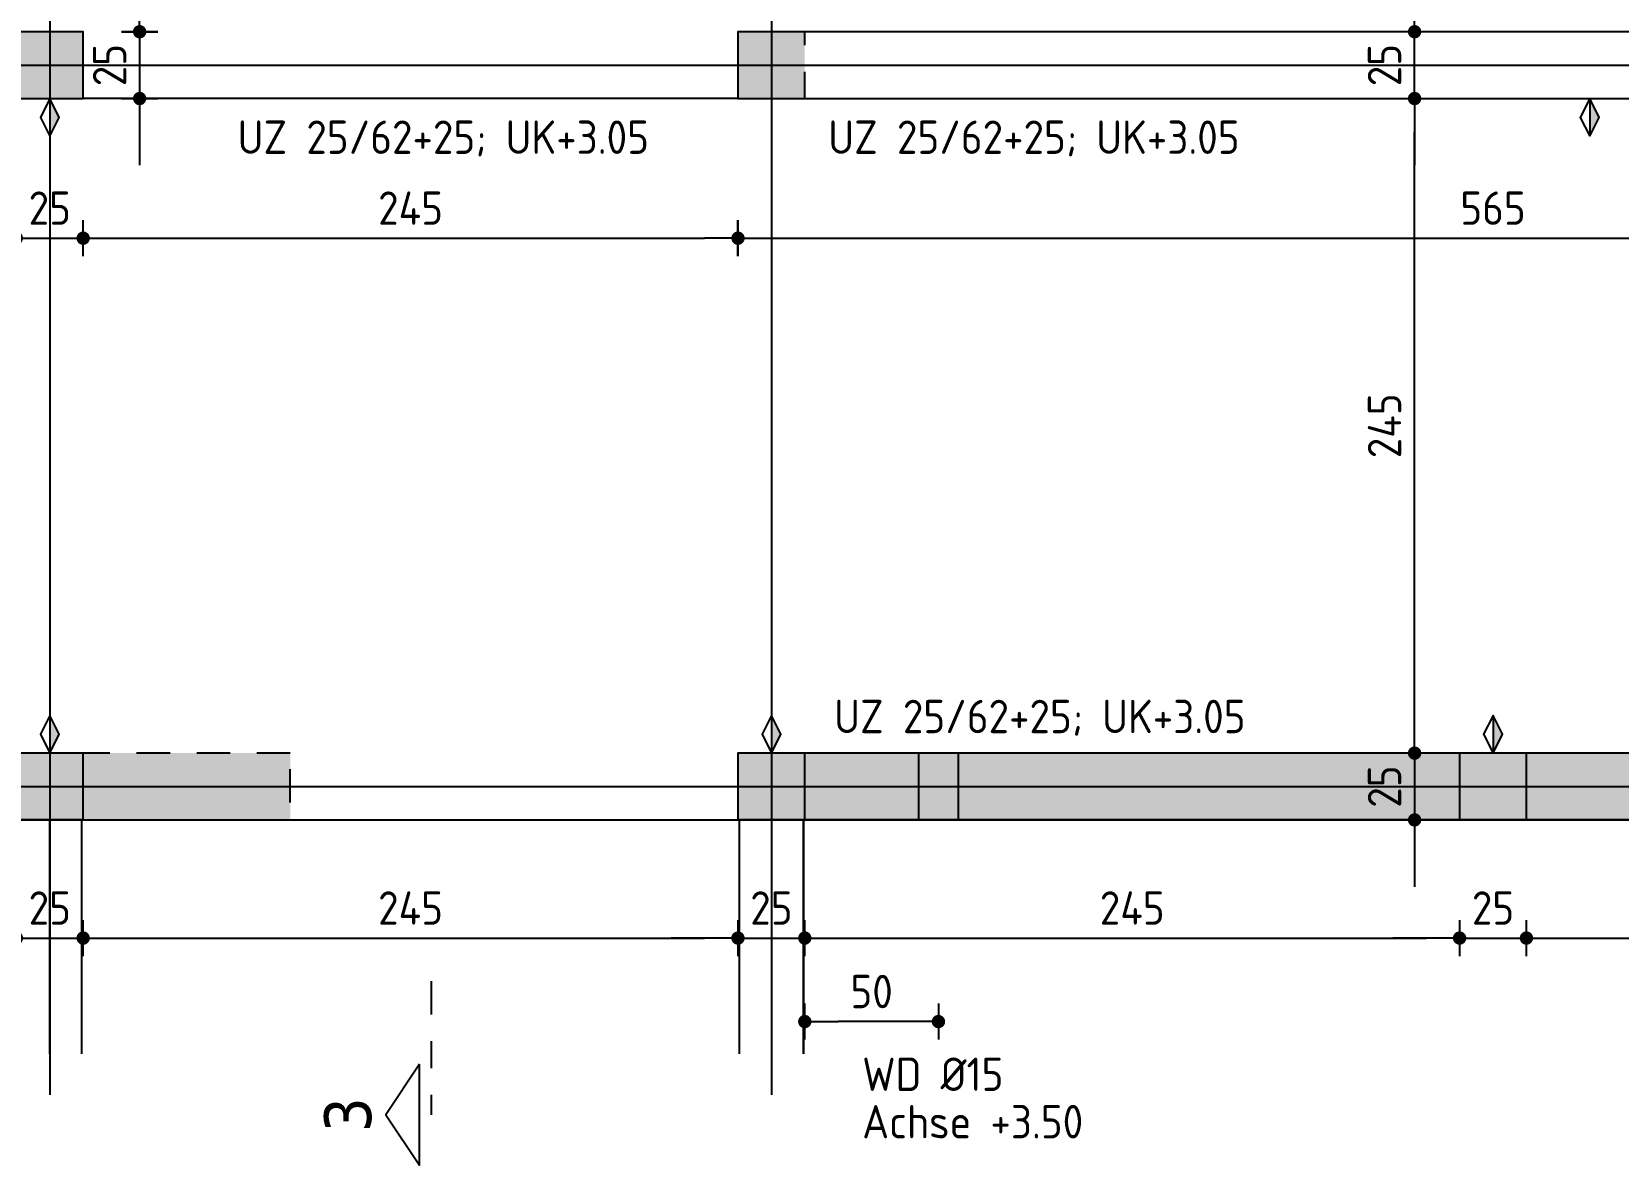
# Model space of a CAD drawing. Extents: x 399 to 532, y -4 to 185.
# Drawn here: x 429.82 to 435.76, y 164.04 to 168.28 of the extents above; entities that cross this region are included whole.
import ezdxf
from ezdxf.enums import TextEntityAlignment as Align

# ---------------------------------------------------------------- set-up
doc = ezdxf.new("R2010")
doc.units = 0
doc.header["$LTSCALE"] = 0.5
doc.header["$MEASUREMENT"] = 0
doc.header["$PDMODE"] = 2
for name, pattern in [('AUSGEZOGEN', [1000.01, 1000, 0.01]), ('DASHDOTSMALL', [1.05, 0.5, -0.25, 0.05, -0.25]), ('HIDDEN', [0.375, 0.25, -0.125]), ('STRICHPUNKT2', [0.55, 0.25, -0.125, 0.05, -0.125])]:
    doc.linetypes.add(name, pattern=pattern)
doc.layers.get('0').update_dxf_attribs({"linetype": 'CONTINUOUS'})
doc.layers.get('Defpoints').update_dxf_attribs({"linetype": 'CONTINUOUS'})
for name, color, linetype in [('0_H10', 13, 'CONTINUOUS'), ('ACHSEN', 7, 'CONTINUOUS'), ('BETON', 7, 'CONTINUOUS'), ('Decke', 7, 'CONTINUOUS'), ('Decke Lignatur', 21, 'CONTINUOUS'), ('DRUEBER', 7, 'CONTINUOUS'), ('HOLZ-ANS', 21, 'CONTINUOUS'), ('MASSE', 7, 'CONTINUOUS'), ('SCHNITTE', 7, 'CONTINUOUS'), ('Sichtbeton', 7, 'CONTINUOUS'), ('TEXT', 7, 'CONTINUOUS'), ('UZ', 7, 'CONTINUOUS'), ('WD', 7, 'CONTINUOUS')]:
    doc.layers.add(name, color=color, linetype=linetype)
doc.styles.add('HELV', font='tahoma.ttf')
doc.styles.add('TXT', font='isocp.shx')
doc.dimstyles.new('DOT_I', dxfattribs={"dimscale": 0.5, "dimtxt": 0.25, "dimasz": 0.25, "dimexe": 0.1, "dimexo": 0.3, "dimgap": 0.1, "dimtad": 1, "dimdec": 3, "dimzin": 3, "dimtxsty": 'TXT', "dimblk": 'DOT', "dimblk1": 'DOT', "dimblk2": 'DOT', "dimsah": 1, "dimcen": 0.1, "dimse1": 1, "dimse2": 1, "dimazin": 0, "dimtfac": 1, "dimtdec": 4, "dimtix": 1, "dimtmove": 2, "dimatfit": 3, "dimldrblk": 'DOT', "dimfxl": 0.7, "dimfxlon": 1, "dimtvp": 1, "dimtolj": 1, "dimtzin": 0, "dimarcsym": 0})

# ---------------------------------------------------------------- blocks, each defined once
blk = doc.blocks.new('Beton 1.OG')
at = {"color": 0, "linetype": 'ByBlock', "flags": 128}
for points in [[(7.26, 0.25), (0.3, 0.25), (0.3, 7.345), (0, 7.345), (0, 0), (7.26, 0)], [(6.235, 2.7), (6.485, 2.7), (6.485, 2.95), (6.235, 2.95)], [(8.935, 2.7), (9.185, 2.7), (9.185, 2.95), (8.935, 2.95)], [(17.285, 0.25), (8.935, 0.25), (8.935, 0), (17.285, 0)]]:
    blk.add_lwpolyline(points, close=True, dxfattribs=at)
blk = doc.blocks.new('DOT')
at = {"layer": 'MASSE', "color": 7, "linetype": 'Continuous'}
for p, q in [((0, 0.54), (0, -0.54)), ((0, 0), (-1, 0))]:
    blk.add_line(p, q, dxfattribs=at)
at = {"layer": 'MASSE', "color": 7, "linetype": 'Continuous', "const_width": 0.2}
blk.add_lwpolyline([(-0.1, 0, 1), (0.1, 0, 1)], format="xyb", close=True, dxfattribs=at)
blk = doc.blocks.new('*D502')
at = {"layer": 'Defpoints', "color": 0, "linetype": 'AUSGEZOGEN', "transparency": 16777216}
for p in [(434.9976, 165.5817), (434.9976, 165.3317), (434.9976, 165.3317)]:
    blk.add_point(p, dxfattribs=at)
at = {"layer": 'MASSE', "color": 0, "linetype": 'AUSGEZOGEN', "lineweight": -2, "transparency": 16777216}
for p, q in [((434.9976, 165.7067), (434.9976, 165.8317)), ((434.9976, 165.5817), (434.9976, 165.3317)), ((434.9976, 165.2067), (434.9976, 165.0817))]:
    blk.add_line(p, q, dxfattribs=at)
at = {"layer": 'MASSE', "color": 0, "linetype": 'AUSGEZOGEN', "lineweight": -2, "transparency": 16777216, "xscale": 0.125, "yscale": 0.125, "zscale": 0.125}
for p, rotation in [((434.9976, 165.5817), 270), ((434.9976, 165.3317), 90)]:
    blk.add_blockref('DOT', p, dxfattribs=dict(at, rotation=rotation))
at = {"layer": 'MASSE', "color": 0, "linetype": 'AUSGEZOGEN', "transparency": 16777216, "insert": (434.8851, 165.4567), "char_height": 0.125, "attachment_point": 5, "rotation": 90, "style": 'TXT'}
blk.add_mtext('\\A1;25', dxfattribs=at)
blk = doc.blocks.new('*D503')
at = {"layer": 'Defpoints', "color": 0, "linetype": 'AUSGEZOGEN', "transparency": 16777216}
for p in [(434.9976, 168.0317), (434.9976, 168.0317), (434.9976, 165.5817)]:
    blk.add_point(p, dxfattribs=at)
at = {"layer": 'MASSE', "color": 0, "linetype": 'AUSGEZOGEN', "lineweight": -2, "transparency": 16777216}
blk.add_line((434.9976, 165.7067), (434.9976, 167.9067), dxfattribs=at)
at = {"layer": 'MASSE', "color": 0, "linetype": 'AUSGEZOGEN', "lineweight": -2, "transparency": 16777216, "xscale": 0.125, "yscale": 0.125, "zscale": 0.125}
for p, rotation in [((434.9976, 168.0317), 90), ((434.9976, 165.5817), 270)]:
    blk.add_blockref('DOT', p, dxfattribs=dict(at, rotation=rotation))
at = {"layer": 'MASSE', "color": 0, "linetype": 'AUSGEZOGEN', "transparency": 16777216, "insert": (434.8851, 166.8067), "char_height": 0.125, "attachment_point": 5, "rotation": 90, "style": 'TXT'}
blk.add_mtext('\\A1;245', dxfattribs=at)
blk = doc.blocks.new('*D504')
at = {"layer": 'Defpoints', "color": 0, "linetype": 'AUSGEZOGEN', "transparency": 16777216}
for p in [(434.9976, 168.2817), (434.9976, 168.2817), (434.9976, 168.0317)]:
    blk.add_point(p, dxfattribs=at)
at = {"layer": 'MASSE', "color": 0, "linetype": 'AUSGEZOGEN', "lineweight": -2, "transparency": 16777216}
for p, q in [((434.9976, 168.4067), (434.9976, 168.5317)), ((434.9976, 168.0317), (434.9976, 168.2817)), ((434.9976, 167.9067), (434.9976, 167.7817))]:
    blk.add_line(p, q, dxfattribs=at)
at = {"layer": 'MASSE', "color": 0, "linetype": 'AUSGEZOGEN', "lineweight": -2, "transparency": 16777216, "xscale": 0.125, "yscale": 0.125, "zscale": 0.125}
for p, rotation in [((434.9976, 168.2817), 270), ((434.9976, 168.0317), 90)]:
    blk.add_blockref('DOT', p, dxfattribs=dict(at, rotation=rotation))
at = {"layer": 'MASSE', "color": 0, "linetype": 'AUSGEZOGEN', "transparency": 16777216, "insert": (434.8851, 168.1567), "char_height": 0.125, "attachment_point": 5, "rotation": 90, "style": 'TXT'}
blk.add_mtext('\\A1;25', dxfattribs=at)
blk = doc.blocks.new('*D505')
at = {"layer": 'Defpoints', "color": 0, "linetype": 'AUSGEZOGEN', "transparency": 16777216}
for p in [(434.9976, 176.1317), (434.9976, 176.1317), (434.9976, 168.2817)]:
    blk.add_point(p, dxfattribs=at)
at = {"layer": 'MASSE', "color": 0, "linetype": 'AUSGEZOGEN', "lineweight": -2, "transparency": 16777216}
blk.add_line((434.9976, 168.4067), (434.9976, 176.0067), dxfattribs=at)
at = {"layer": 'MASSE', "color": 0, "linetype": 'AUSGEZOGEN', "lineweight": -2, "transparency": 16777216, "xscale": 0.125, "yscale": 0.125, "zscale": 0.125}
for p, rotation in [((434.9976, 176.1317), 90), ((434.9976, 168.2817), 270)]:
    blk.add_blockref('DOT', p, dxfattribs=dict(at, rotation=rotation))
at = {"layer": 'MASSE', "color": 0, "linetype": 'AUSGEZOGEN', "transparency": 16777216, "insert": (434.8851, 172.2067), "char_height": 0.125, "attachment_point": 5, "rotation": 90, "style": 'TXT'}
blk.add_mtext('\\A1;785', dxfattribs=at)
blk = doc.blocks.new('*D401')
at = {"layer": 'Defpoints', "color": 0, "linetype": 'AUSGEZOGEN', "transparency": 16777216}
for p in [(429.766, 167.509), (430.016, 167.509), (430.016, 167.509)]:
    blk.add_point(p, dxfattribs=at)
at = {"layer": 'MASSE', "color": 0, "linetype": 'AUSGEZOGEN', "lineweight": -2, "transparency": 16777216}
for p, q in [((429.641, 167.509), (429.516, 167.509)), ((429.766, 167.509), (430.016, 167.509)), ((430.141, 167.509), (430.266, 167.509))]:
    blk.add_line(p, q, dxfattribs=at)
at = {"layer": 'MASSE', "color": 0, "linetype": 'AUSGEZOGEN', "lineweight": -2, "transparency": 16777216, "xscale": 0.125, "yscale": 0.125, "zscale": 0.125}
blk.add_blockref('DOT', (429.766, 167.509), dxfattribs=at)
at = {"layer": 'MASSE', "color": 0, "linetype": 'AUSGEZOGEN', "lineweight": -2, "transparency": 16777216, "xscale": 0.125, "yscale": 0.125, "zscale": 0.125, "rotation": 180}
blk.add_blockref('DOT', (430.016, 167.509), dxfattribs=at)
at = {"layer": 'MASSE', "color": 0, "linetype": 'AUSGEZOGEN', "transparency": 16777216, "insert": (429.891, 167.6215), "char_height": 0.125, "attachment_point": 5, "style": 'TXT'}
blk.add_mtext('\\A1;25', dxfattribs=at)
blk = doc.blocks.new('*D402')
at = {"layer": 'Defpoints', "color": 0, "linetype": 'AUSGEZOGEN', "transparency": 16777216}
for p in [(430.016, 167.509), (432.466, 167.509), (432.466, 167.509)]:
    blk.add_point(p, dxfattribs=at)
at = {"layer": 'MASSE', "color": 0, "linetype": 'AUSGEZOGEN', "lineweight": -2, "transparency": 16777216}
blk.add_line((430.141, 167.509), (432.341, 167.509), dxfattribs=at)
at = {"layer": 'MASSE', "color": 0, "linetype": 'AUSGEZOGEN', "lineweight": -2, "transparency": 16777216, "xscale": 0.125, "yscale": 0.125, "zscale": 0.125, "rotation": 180}
blk.add_blockref('DOT', (430.016, 167.509), dxfattribs=at)
at = {"layer": 'MASSE', "color": 0, "linetype": 'AUSGEZOGEN', "lineweight": -2, "transparency": 16777216, "xscale": 0.125, "yscale": 0.125, "zscale": 0.125}
blk.add_blockref('DOT', (432.466, 167.509), dxfattribs=at)
at = {"layer": 'MASSE', "color": 0, "linetype": 'AUSGEZOGEN', "transparency": 16777216, "insert": (431.241, 167.6215), "char_height": 0.125, "attachment_point": 5, "style": 'TXT'}
blk.add_mtext('\\A1;245', dxfattribs=at)
blk = doc.blocks.new('*D403')
at = {"layer": 'Defpoints', "color": 0, "linetype": 'AUSGEZOGEN', "transparency": 16777216}
for p in [(432.466, 167.509), (438.116, 167.509), (438.116, 167.509)]:
    blk.add_point(p, dxfattribs=at)
at = {"layer": 'MASSE', "color": 0, "linetype": 'AUSGEZOGEN', "lineweight": -2, "transparency": 16777216}
blk.add_line((432.591, 167.509), (437.991, 167.509), dxfattribs=at)
at = {"layer": 'MASSE', "color": 0, "linetype": 'AUSGEZOGEN', "lineweight": -2, "transparency": 16777216, "xscale": 0.125, "yscale": 0.125, "zscale": 0.125, "rotation": 180}
blk.add_blockref('DOT', (432.466, 167.509), dxfattribs=at)
at = {"layer": 'MASSE', "color": 0, "linetype": 'AUSGEZOGEN', "lineweight": -2, "transparency": 16777216, "xscale": 0.125, "yscale": 0.125, "zscale": 0.125}
blk.add_blockref('DOT', (438.116, 167.509), dxfattribs=at)
at = {"layer": 'MASSE', "color": 0, "linetype": 'AUSGEZOGEN', "transparency": 16777216, "insert": (435.291, 167.6215), "char_height": 0.125, "attachment_point": 5, "style": 'TXT'}
blk.add_mtext('\\A1;565', dxfattribs=at)
blk = doc.blocks.new('*D444')
at = {"layer": 'Defpoints', "color": 0, "linetype": 'AUSGEZOGEN', "transparency": 16777216}
for p in [(429.766, 164.8896), (430.016, 164.8896), (430.016, 164.8896)]:
    blk.add_point(p, dxfattribs=at)
at = {"layer": 'MASSE', "color": 0, "linetype": 'AUSGEZOGEN', "lineweight": -2, "transparency": 16777216}
for p, q in [((429.641, 164.8896), (429.516, 164.8896)), ((429.766, 164.8896), (430.016, 164.8896)), ((430.141, 164.8896), (430.266, 164.8896))]:
    blk.add_line(p, q, dxfattribs=at)
at = {"layer": 'MASSE', "color": 0, "linetype": 'AUSGEZOGEN', "lineweight": -2, "transparency": 16777216, "xscale": 0.125, "yscale": 0.125, "zscale": 0.125}
blk.add_blockref('DOT', (429.766, 164.8896), dxfattribs=at)
at = {"layer": 'MASSE', "color": 0, "linetype": 'AUSGEZOGEN', "lineweight": -2, "transparency": 16777216, "xscale": 0.125, "yscale": 0.125, "zscale": 0.125, "rotation": 180}
blk.add_blockref('DOT', (430.016, 164.8896), dxfattribs=at)
at = {"layer": 'MASSE', "color": 0, "linetype": 'AUSGEZOGEN', "transparency": 16777216, "insert": (429.891, 165.0021), "char_height": 0.125, "attachment_point": 5, "style": 'TXT'}
blk.add_mtext('\\A1;25', dxfattribs=at)
blk = doc.blocks.new('*D445')
at = {"layer": 'Defpoints', "color": 0, "linetype": 'AUSGEZOGEN', "transparency": 16777216}
for p in [(430.016, 164.8896), (432.466, 164.8896), (432.466, 164.8896)]:
    blk.add_point(p, dxfattribs=at)
at = {"layer": 'MASSE', "color": 0, "linetype": 'AUSGEZOGEN', "lineweight": -2, "transparency": 16777216}
blk.add_line((430.141, 164.8896), (432.341, 164.8896), dxfattribs=at)
at = {"layer": 'MASSE', "color": 0, "linetype": 'AUSGEZOGEN', "lineweight": -2, "transparency": 16777216, "xscale": 0.125, "yscale": 0.125, "zscale": 0.125, "rotation": 180}
blk.add_blockref('DOT', (430.016, 164.8896), dxfattribs=at)
at = {"layer": 'MASSE', "color": 0, "linetype": 'AUSGEZOGEN', "lineweight": -2, "transparency": 16777216, "xscale": 0.125, "yscale": 0.125, "zscale": 0.125}
blk.add_blockref('DOT', (432.466, 164.8896), dxfattribs=at)
at = {"layer": 'MASSE', "color": 0, "linetype": 'AUSGEZOGEN', "transparency": 16777216, "insert": (431.241, 165.0021), "char_height": 0.125, "attachment_point": 5, "style": 'TXT'}
blk.add_mtext('\\A1;245', dxfattribs=at)
blk = doc.blocks.new('*D446')
at = {"layer": 'Defpoints', "color": 0, "linetype": 'AUSGEZOGEN', "transparency": 16777216}
for p in [(432.466, 164.8896), (432.716, 164.8896), (432.716, 164.8896)]:
    blk.add_point(p, dxfattribs=at)
at = {"layer": 'MASSE', "color": 0, "linetype": 'AUSGEZOGEN', "lineweight": -2, "transparency": 16777216}
for p, q in [((432.341, 164.8896), (432.216, 164.8896)), ((432.466, 164.8896), (432.716, 164.8896)), ((432.841, 164.8896), (432.966, 164.8896))]:
    blk.add_line(p, q, dxfattribs=at)
at = {"layer": 'MASSE', "color": 0, "linetype": 'AUSGEZOGEN', "lineweight": -2, "transparency": 16777216, "xscale": 0.125, "yscale": 0.125, "zscale": 0.125}
blk.add_blockref('DOT', (432.466, 164.8896), dxfattribs=at)
at = {"layer": 'MASSE', "color": 0, "linetype": 'AUSGEZOGEN', "lineweight": -2, "transparency": 16777216, "xscale": 0.125, "yscale": 0.125, "zscale": 0.125, "rotation": 180}
blk.add_blockref('DOT', (432.716, 164.8896), dxfattribs=at)
at = {"layer": 'MASSE', "color": 0, "linetype": 'AUSGEZOGEN', "transparency": 16777216, "insert": (432.591, 165.0021), "char_height": 0.125, "attachment_point": 5, "style": 'TXT'}
blk.add_mtext('\\A1;25', dxfattribs=at)
blk = doc.blocks.new('*D447')
at = {"layer": 'Defpoints', "color": 0, "linetype": 'AUSGEZOGEN', "transparency": 16777216}
for p in [(432.716, 164.8896), (435.166, 164.8896), (435.166, 164.8896)]:
    blk.add_point(p, dxfattribs=at)
at = {"layer": 'MASSE', "color": 0, "linetype": 'AUSGEZOGEN', "lineweight": -2, "transparency": 16777216}
blk.add_line((432.841, 164.8896), (435.041, 164.8896), dxfattribs=at)
at = {"layer": 'MASSE', "color": 0, "linetype": 'AUSGEZOGEN', "lineweight": -2, "transparency": 16777216, "xscale": 0.125, "yscale": 0.125, "zscale": 0.125, "rotation": 180}
blk.add_blockref('DOT', (432.716, 164.8896), dxfattribs=at)
at = {"layer": 'MASSE', "color": 0, "linetype": 'AUSGEZOGEN', "lineweight": -2, "transparency": 16777216, "xscale": 0.125, "yscale": 0.125, "zscale": 0.125}
blk.add_blockref('DOT', (435.166, 164.8896), dxfattribs=at)
at = {"layer": 'MASSE', "color": 0, "linetype": 'AUSGEZOGEN', "transparency": 16777216, "insert": (433.941, 165.0021), "char_height": 0.125, "attachment_point": 5, "style": 'TXT'}
blk.add_mtext('\\A1;245', dxfattribs=at)
blk = doc.blocks.new('*D448')
at = {"layer": 'Defpoints', "color": 0, "linetype": 'AUSGEZOGEN', "transparency": 16777216}
for p in [(435.166, 164.8896), (435.416, 164.8896), (435.416, 164.8896)]:
    blk.add_point(p, dxfattribs=at)
at = {"layer": 'MASSE', "color": 0, "linetype": 'AUSGEZOGEN', "lineweight": -2, "transparency": 16777216}
for p, q in [((435.041, 164.8896), (434.916, 164.8896)), ((435.166, 164.8896), (435.416, 164.8896)), ((435.541, 164.8896), (435.666, 164.8896))]:
    blk.add_line(p, q, dxfattribs=at)
at = {"layer": 'MASSE', "color": 0, "linetype": 'AUSGEZOGEN', "lineweight": -2, "transparency": 16777216, "xscale": 0.125, "yscale": 0.125, "zscale": 0.125}
blk.add_blockref('DOT', (435.166, 164.8896), dxfattribs=at)
at = {"layer": 'MASSE', "color": 0, "linetype": 'AUSGEZOGEN', "lineweight": -2, "transparency": 16777216, "xscale": 0.125, "yscale": 0.125, "zscale": 0.125, "rotation": 180}
blk.add_blockref('DOT', (435.416, 164.8896), dxfattribs=at)
at = {"layer": 'MASSE', "color": 0, "linetype": 'AUSGEZOGEN', "transparency": 16777216, "insert": (435.291, 165.0021), "char_height": 0.125, "attachment_point": 5, "style": 'TXT'}
blk.add_mtext('\\A1;25', dxfattribs=at)
blk = doc.blocks.new('*D449')
at = {"layer": 'Defpoints', "color": 0, "linetype": 'AUSGEZOGEN', "transparency": 16777216}
for p in [(435.416, 164.8896), (437.866, 164.8896), (437.866, 164.8896)]:
    blk.add_point(p, dxfattribs=at)
at = {"layer": 'MASSE', "color": 0, "linetype": 'AUSGEZOGEN', "lineweight": -2, "transparency": 16777216}
blk.add_line((435.541, 164.8896), (437.741, 164.8896), dxfattribs=at)
at = {"layer": 'MASSE', "color": 0, "linetype": 'AUSGEZOGEN', "lineweight": -2, "transparency": 16777216, "xscale": 0.125, "yscale": 0.125, "zscale": 0.125, "rotation": 180}
blk.add_blockref('DOT', (435.416, 164.8896), dxfattribs=at)
at = {"layer": 'MASSE', "color": 0, "linetype": 'AUSGEZOGEN', "lineweight": -2, "transparency": 16777216, "xscale": 0.125, "yscale": 0.125, "zscale": 0.125}
blk.add_blockref('DOT', (437.866, 164.8896), dxfattribs=at)
at = {"layer": 'MASSE', "color": 0, "linetype": 'AUSGEZOGEN', "transparency": 16777216, "insert": (436.641, 165.0021), "char_height": 0.125, "attachment_point": 5, "style": 'TXT'}
blk.add_mtext('\\A1;245', dxfattribs=at)
blk = doc.blocks.new('*D388')
at = {"layer": 'Defpoints', "color": 0, "linetype": 'AUSGEZOGEN', "transparency": 16777216}
for p in [(430.2273, 168.2817), (430.2273, 168.0317), (430.2273, 168.0317)]:
    blk.add_point(p, dxfattribs=at)
at = {"layer": 'MASSE', "color": 0, "linetype": 'AUSGEZOGEN', "lineweight": -2, "transparency": 16777216}
for p, q in [((430.2273, 168.4067), (430.2273, 168.5317)), ((430.2273, 168.2817), (430.2273, 168.0317)), ((430.2273, 167.9067), (430.2273, 167.7817))]:
    blk.add_line(p, q, dxfattribs=at)
at = {"layer": 'MASSE', "color": 0, "linetype": 'AUSGEZOGEN', "lineweight": -2, "transparency": 16777216, "xscale": 0.125, "yscale": 0.125, "zscale": 0.125}
for p, rotation in [((430.2273, 168.2817), 270), ((430.2273, 168.0317), 90)]:
    blk.add_blockref('DOT', p, dxfattribs=dict(at, rotation=rotation))
at = {"layer": 'MASSE', "color": 0, "linetype": 'AUSGEZOGEN', "transparency": 16777216, "insert": (430.1148, 168.1567), "char_height": 0.125, "attachment_point": 5, "rotation": 90, "style": 'TXT'}
blk.add_mtext('\\A1;25', dxfattribs=at)
blk = doc.blocks.new('*D389')
at = {"layer": 'Defpoints', "color": 0, "linetype": 'AUSGEZOGEN', "transparency": 16777216}
for p in [(430.2273, 168.5317), (430.2273, 168.5317), (430.2273, 168.2817)]:
    blk.add_point(p, dxfattribs=at)
at = {"layer": 'MASSE', "color": 0, "linetype": 'AUSGEZOGEN', "lineweight": -2, "transparency": 16777216}
for p, q in [((430.2273, 168.6567), (430.2273, 168.7817)), ((430.2273, 168.2817), (430.2273, 168.5317)), ((430.2273, 168.1567), (430.2273, 168.0317))]:
    blk.add_line(p, q, dxfattribs=at)
at = {"layer": 'MASSE', "color": 0, "linetype": 'AUSGEZOGEN', "lineweight": -2, "transparency": 16777216, "xscale": 0.125, "yscale": 0.125, "zscale": 0.125}
for p, rotation in [((430.2273, 168.5317), 270), ((430.2273, 168.2817), 90)]:
    blk.add_blockref('DOT', p, dxfattribs=dict(at, rotation=rotation))
at = {"layer": 'MASSE', "color": 0, "linetype": 'AUSGEZOGEN', "transparency": 16777216, "insert": (430.1148, 168.4067), "char_height": 0.125, "attachment_point": 5, "rotation": 90, "style": 'TXT'}
blk.add_mtext('\\A1;25', dxfattribs=at)
blk = doc.blocks.new('Beton EG')
at = {"color": 0, "linetype": 'ByBlock', "flags": 128}
for points in [[(6.235, 2.7), (6.485, 2.7), (6.485, 2.95), (6.235, 2.95)], [(8.935, 2.7), (14.585, 2.7), (14.585, 2.95), (8.935, 2.95)], [(6.235, 0), (6.485, 0), (6.485, 0.25), (6.235, 0.25)], [(8.935, 0), (9.185, 0), (9.185, 0.25), (8.935, 0.25)], [(11.635, 0), (11.885, 0), (11.885, 0.25), (11.635, 0.25)]]:
    blk.add_lwpolyline(points, close=True, dxfattribs=at)
blk = doc.blocks.new('WD00')
at = {"color": 0, "linetype": 'ByBlock'}
blk.add_lwpolyline([(9.55, -16.325), (9.7, -16.325), (9.7, -16.075), (9.55, -16.075)], close=True, dxfattribs=at)
at = {"layer": 'WD', "color": 1, "linetype": 'ByBlock'}
blk.add_solid([(9.55, -16.325), (9.55, -16.075), (9.7, -16.075), (9.7, -16.325)], dxfattribs=at)
blk = doc.blocks.new('Achsen EG')
at = {"color": 0, "linetype": 'ByBlock', "lineweight": -2}
for p, q in [((6.3, 1.9945), (6.3, -17.3536)), ((9, 1.9945), (9, -17.3536)), ((-4.6233, -13.5), (28.2854, -13.5)), ((-4.6233, -16.2), (28.2854, -16.2))]:
    blk.add_line(p, q, dxfattribs=at)
blk = doc.blocks.new('*D755')
at = {"layer": 'Defpoints', "color": 0, "linetype": 'AUSGEZOGEN', "transparency": 16777216}
for p in [(432.716, 164.577), (432.716, 164.577), (433.216, 164.577)]:
    blk.add_point(p, dxfattribs=at)
at = {"layer": 'MASSE', "color": 0, "linetype": 'AUSGEZOGEN', "lineweight": -2, "transparency": 16777216}
blk.add_line((433.091, 164.577), (432.841, 164.577), dxfattribs=at)
at = {"layer": 'MASSE', "color": 0, "linetype": 'AUSGEZOGEN', "lineweight": -2, "transparency": 16777216, "xscale": 0.125, "yscale": 0.125, "zscale": 0.125, "rotation": 180}
blk.add_blockref('DOT', (432.716, 164.577), dxfattribs=at)
at = {"layer": 'MASSE', "color": 0, "linetype": 'AUSGEZOGEN', "lineweight": -2, "transparency": 16777216, "xscale": 0.125, "yscale": 0.125, "zscale": 0.125}
blk.add_blockref('DOT', (433.216, 164.577), dxfattribs=at)
at = {"layer": 'MASSE', "color": 0, "linetype": 'AUSGEZOGEN', "transparency": 16777216, "insert": (432.966, 164.6895), "char_height": 0.125, "attachment_point": 5, "style": 'TXT'}
blk.add_mtext('\\A1;50', dxfattribs=at)
blk = doc.blocks.new('SB')
at = {"color": 0, "linetype": 'ByBlock'}
blk.add_line((0, 0.1414), (0, 0), dxfattribs=at)
blk.add_lwpolyline([(0, 0), (0.035, 0.0707), (0, 0.1414), (-0.035, 0.071)], close=True, dxfattribs=at)
blk.add_solid([(0, 0), (0, 0.1414), (0.035, 0.0707)], dxfattribs=at)
blk = doc.blocks.new('SCHN-2')
at = {"layer": 'SCHNITTE', "color": 6, "linetype": 'Continuous'}
blk.add_lwpolyline([(0.378, 0.088), (0, 0.34), (-0.378, 0.088)], close=True, dxfattribs=at)
at = {"layer": 'SCHNITTE', "color": 1, "linetype": 'DASHDOTSMALL', "style": 'HELV'}
blk.add_attdef('SCHN-2', text='', height=0.35, dxfattribs=at).set_placement((0, 0.45), align=Align.CENTER)

msp = doc.modelspace()

# ---------------------------------------------------------------- hatches: boundary and pattern name
at = {"layer": '0_H10', "linetype": 'AUSGEZOGEN'}
h = msp.add_hatch(color=256, dxfattribs=at)
h.paths.add_polyline_path([(440.816, 179.0817), (432.466, 179.0817), (432.466, 178.8317), (440.816, 178.8317)])
h.paths.add_polyline_path([(449.691, 178.8317), (449.691, 179.0817), (449.351, 179.0817), (449.351, 178.8317)])
h.paths.add_polyline_path([(443.516, 177.5817), (443.516, 178.8317), (448.216, 178.8317), (448.216, 179.0817), (442.491, 179.0817), (442.491, 178.8317), (443.266, 178.8317), (443.266, 177.5817)])
h.paths.add_polyline_path([(449.441, 171.5017), (449.441, 165.5817), (446.866, 165.5817), (446.866, 167.5317), (444.566, 167.5317), (444.566, 166.8667), (444.816, 166.8667), (444.816, 167.2817), (446.616, 167.2817), (446.616, 165.5817), (444.816, 165.5817), (444.816, 165.7667), (444.566, 165.7667), (444.566, 165.5817), (443.516, 165.5817), (443.516, 165.7667), (443.266, 165.7667), (443.266, 165.5817), (442.491, 165.5817), (442.491, 165.3317), (449.691, 165.3317), (449.691, 171.5017)])
h.paths.add_polyline_path([(449.441, 175.0117), (449.441, 172.5517), (449.691, 172.5517), (449.691, 175.0117)])
h.paths.add_polyline_path([(449.691, 176.0617), (449.691, 176.3817), (443.516, 176.3817), (443.516, 176.4817), (443.266, 176.4817), (443.266, 176.0317), (443.516, 176.0317), (443.516, 176.1317), (449.441, 176.1317), (449.441, 176.0617)])
h.paths.add_polyline_path([(451.586, 168.0067), (451.836, 168.0067), (451.836, 176.4067), (451.586, 176.4067)])
h.paths.add_polyline_path([(443.516, 172.5017), (443.266, 172.5017), (443.266, 175.0217), (443.516, 175.0217)])
h.paths.add_polyline_path([(430.791, 179.0817), (423.531, 179.0817), (423.531, 178.8017), (419.931, 178.8017), (419.931, 178.5517), (423.531, 178.5517), (423.531, 175.0005), (423.831, 175.0005), (423.831, 178.8317), (430.791, 178.8317)])
h.paths.add_polyline_path([(430.791, 165.5817), (423.831, 165.5817), (423.831, 172.6767), (423.531, 172.6767), (423.531, 165.3317), (430.791, 165.3317)])
h.paths.add_polyline_path([(443.516, 169.1167), (443.266, 169.1167), (443.266, 171.4917), (443.516, 171.4917)], flags=17)
h.paths.add_polyline_path([(440.816, 165.5817), (432.466, 165.5817), (432.466, 165.3317), (440.816, 165.3317)])
h.paths.add_polyline_path([(425.266, 176.1317), (425.516, 176.1317), (425.516, 176.3817), (425.266, 176.3817)], flags=17)
h.paths.add_polyline_path([(429.766, 176.1317), (430.016, 176.1317), (430.016, 176.3817), (429.766, 176.3817)], flags=17)
h.paths.add_polyline_path([(440.566, 176.1317), (440.816, 176.1317), (440.816, 176.3817), (440.566, 176.3817)])
h.paths.add_polyline_path([(432.466, 176.1317), (432.716, 176.1317), (432.716, 176.3817), (432.466, 176.3817)])
h.paths.add_polyline_path([(425.266, 168.0317), (425.516, 168.0317), (425.516, 168.2817), (425.266, 168.2817)], flags=17)
h.paths.add_polyline_path([(429.766, 168.0317), (430.016, 168.0317), (430.016, 168.2817), (429.766, 168.2817)], flags=17)
h.paths.add_polyline_path([(440.566, 168.0317), (440.816, 168.0317), (440.816, 168.2817), (440.566, 168.2817)])
h.paths.add_polyline_path([(432.466, 168.0317), (432.716, 168.0317), (432.716, 168.2817), (432.466, 168.2817)])

# ---------------------------------------------------------------- linework, layer by layer
at = {"layer": 'Decke', "linetype": 'Continuous'}
msp.add_lwpolyline([(423.531, 165.3317), (449.691, 165.3317), (449.691, 181.7817), (423.531, 181.7817), (419.761, 181.7817), (419.761, 178.8717), (419.931, 178.8717), (419.931, 172.7067), (423.531, 172.7067), (423.531, 166.0567)], close=True, dxfattribs=at)
at = {"layer": 'Decke Lignatur'}
for points in [[(429.891, 164.4567), (429.891, 165.3317), (423.591, 165.3317), (423.591, 164.4567)], [(429.891, 164.4567), (429.891, 165.3317), (432.711, 165.3317), (432.711, 164.4567)], [(440.571, 164.4567), (440.571, 165.3317), (432.711, 165.3317), (432.711, 164.4567)]]:
    msp.add_lwpolyline(points, dxfattribs=at)
at = {"layer": 'HOLZ-ANS'}
for points in [[(430.011, 164.4567), (430.011, 165.3317), (429.771, 165.3317), (429.771, 164.4567)], [(432.711, 164.4567), (432.711, 165.3317), (432.471, 165.3317), (432.471, 164.4567)]]:
    msp.add_lwpolyline(points, dxfattribs=at)
at = {"layer": 'SCHNITTE', "color": 6, "linetype": 'STRICHPUNKT2'}
msp.add_line((431.3181, 164.7282), (431.3181, 164.2282), dxfattribs=at)
at = {"layer": 'UZ', "color": 7, "linetype": 'AUSGEZOGEN'}
for p, q in [((432.466, 168.0317), (430.016, 168.0317)), ((435.166, 165.5817), (432.716, 165.5817)), ((437.866, 165.5817), (435.416, 165.5817))]:
    msp.add_line(p, q, dxfattribs=at)

# ---------------------------------------------------------------- block references
at = {"layer": 'ACHSEN', "color": 140, "linetype": 'AUSGEZOGEN'}
msp.add_blockref('Achsen EG', (423.591, 181.6567), dxfattribs=at)
at = {"layer": 'BETON', "color": 6, "linetype": 'AUSGEZOGEN'}
msp.add_blockref('Beton EG', (423.531, 165.3317), dxfattribs=at)
at = {"layer": 'DRUEBER', "color": 7, "linetype": 'HIDDEN'}
msp.add_blockref('Beton 1.OG', (423.531, 165.3317), dxfattribs=at)
at = {"layer": 'SCHNITTE', "color": 6, "linetype": 'STRICHPUNKT2', "xscale": 0.5, "yscale": 0.5, "zscale": 0.5, "rotation": 90}
msp.add_blockref('SCHN-2', (431.3181, 164.2282), dxfattribs=at).add_auto_attribs({'SCHN-2': '3'})
at = {"layer": 'Sichtbeton', "color": 7, "linetype": 'AUSGEZOGEN'}
for p in [(429.891, 167.8903), (435.6527, 167.8903), (429.891, 165.5817), (432.591, 165.5817), (435.291, 165.5817)]:
    msp.add_blockref('SB', p, dxfattribs=at)
at = {"layer": 'WD', "color": 7, "linetype": 'AUSGEZOGEN'}
msp.add_blockref('WD00', (423.591, 181.6567), dxfattribs=at)

# ---------------------------------------------------------------- texts
at = {"layer": 'TEXT', "color": 7, "linetype": 'AUSGEZOGEN', "style": 'TXT'}
for p in [(430.5938, 167.8245), (432.8036, 167.8245), (432.8258, 165.6564)]:
    msp.add_text('UZ 25/62+25; UK+3.05', height=0.125, dxfattribs=at).set_placement(p)
at = {"layer": 'WD', "color": 7, "linetype": 'AUSGEZOGEN', "style": 'TXT'}
for s, p in [('WD %%C15', (432.9306, 164.3174)), ('Achse +3.50', (432.9306, 164.1399))]:
    msp.add_text(s, height=0.125, dxfattribs=at).set_placement(p)

# ---------------------------------------------------------------- dimensions: what is measured, and where the dimension line sits
at = {"layer": 'MASSE', "color": 7, "linetype": 'AUSGEZOGEN'}
for base, p1, p2, picture, middle in [((434.9976, 176.1317), (434.9976, 168.2817), (434.9976, 176.1317), '*D505', (434.8851, 172.2067)), ((430.2273, 168.5317), (430.2273, 168.2817), (430.2273, 168.5317), '*D389', (430.1148, 168.4067)), ((430.2273, 168.0317), (430.2273, 168.2817), (430.2273, 168.0317), '*D388', (430.1148, 168.1567)), ((434.9976, 168.2817), (434.9976, 168.0317), (434.9976, 168.2817), '*D504', (434.8851, 168.1567)), ((434.9976, 168.0317), (434.9976, 165.5817), (434.9976, 168.0317), '*D503', (434.8851, 166.8067)), ((434.9976, 165.3317), (434.9976, 165.5817), (434.9976, 165.3317), '*D502', (434.8851, 165.4567))]:
    dim = msp.add_linear_dim(base=base, p1=p1, p2=p2, angle=90, dimstyle='DOT_I', override={"dimdec": 0, "dimlfac": 100}, dxfattribs=at)
    dim.commit()
    dim.dimension.update_dxf_attribs({"geometry": picture, "text_midpoint": middle})
for base, p1, p2, picture, middle in [((430.016, 167.509), (429.766, 167.509), (430.016, 167.509), '*D401', (429.891, 167.6215)), ((432.466, 167.509), (430.016, 167.509), (432.466, 167.509), '*D402', (431.241, 167.6215)), ((438.116, 167.509), (432.466, 167.509), (438.116, 167.509), '*D403', (435.291, 167.6215)), ((430.016, 164.8896), (429.766, 164.8896), (430.016, 164.8896), '*D444', (429.891, 165.0021)), ((432.466, 164.8896), (430.016, 164.8896), (432.466, 164.8896), '*D445', (431.241, 165.0021)), ((432.716, 164.8896), (432.466, 164.8896), (432.716, 164.8896), '*D446', (432.591, 165.0021)), ((435.166, 164.8896), (432.716, 164.8896), (435.166, 164.8896), '*D447', (433.941, 165.0021)), ((435.416, 164.8896), (435.166, 164.8896), (435.416, 164.8896), '*D448', (435.291, 165.0021)), ((437.866, 164.8896), (435.416, 164.8896), (437.866, 164.8896), '*D449', (436.641, 165.0021)), ((432.716, 164.577), (433.216, 164.577), (432.716, 164.577), '*D755', (432.966, 164.6895))]:
    dim = msp.add_linear_dim(base=base, p1=p1, p2=p2, dimstyle='DOT_I', override={"dimdec": 0, "dimlfac": 100}, dxfattribs=at)
    dim.commit()
    dim.dimension.update_dxf_attribs({"geometry": picture, "text_midpoint": middle})

doc.saveas('drawing.dxf')
